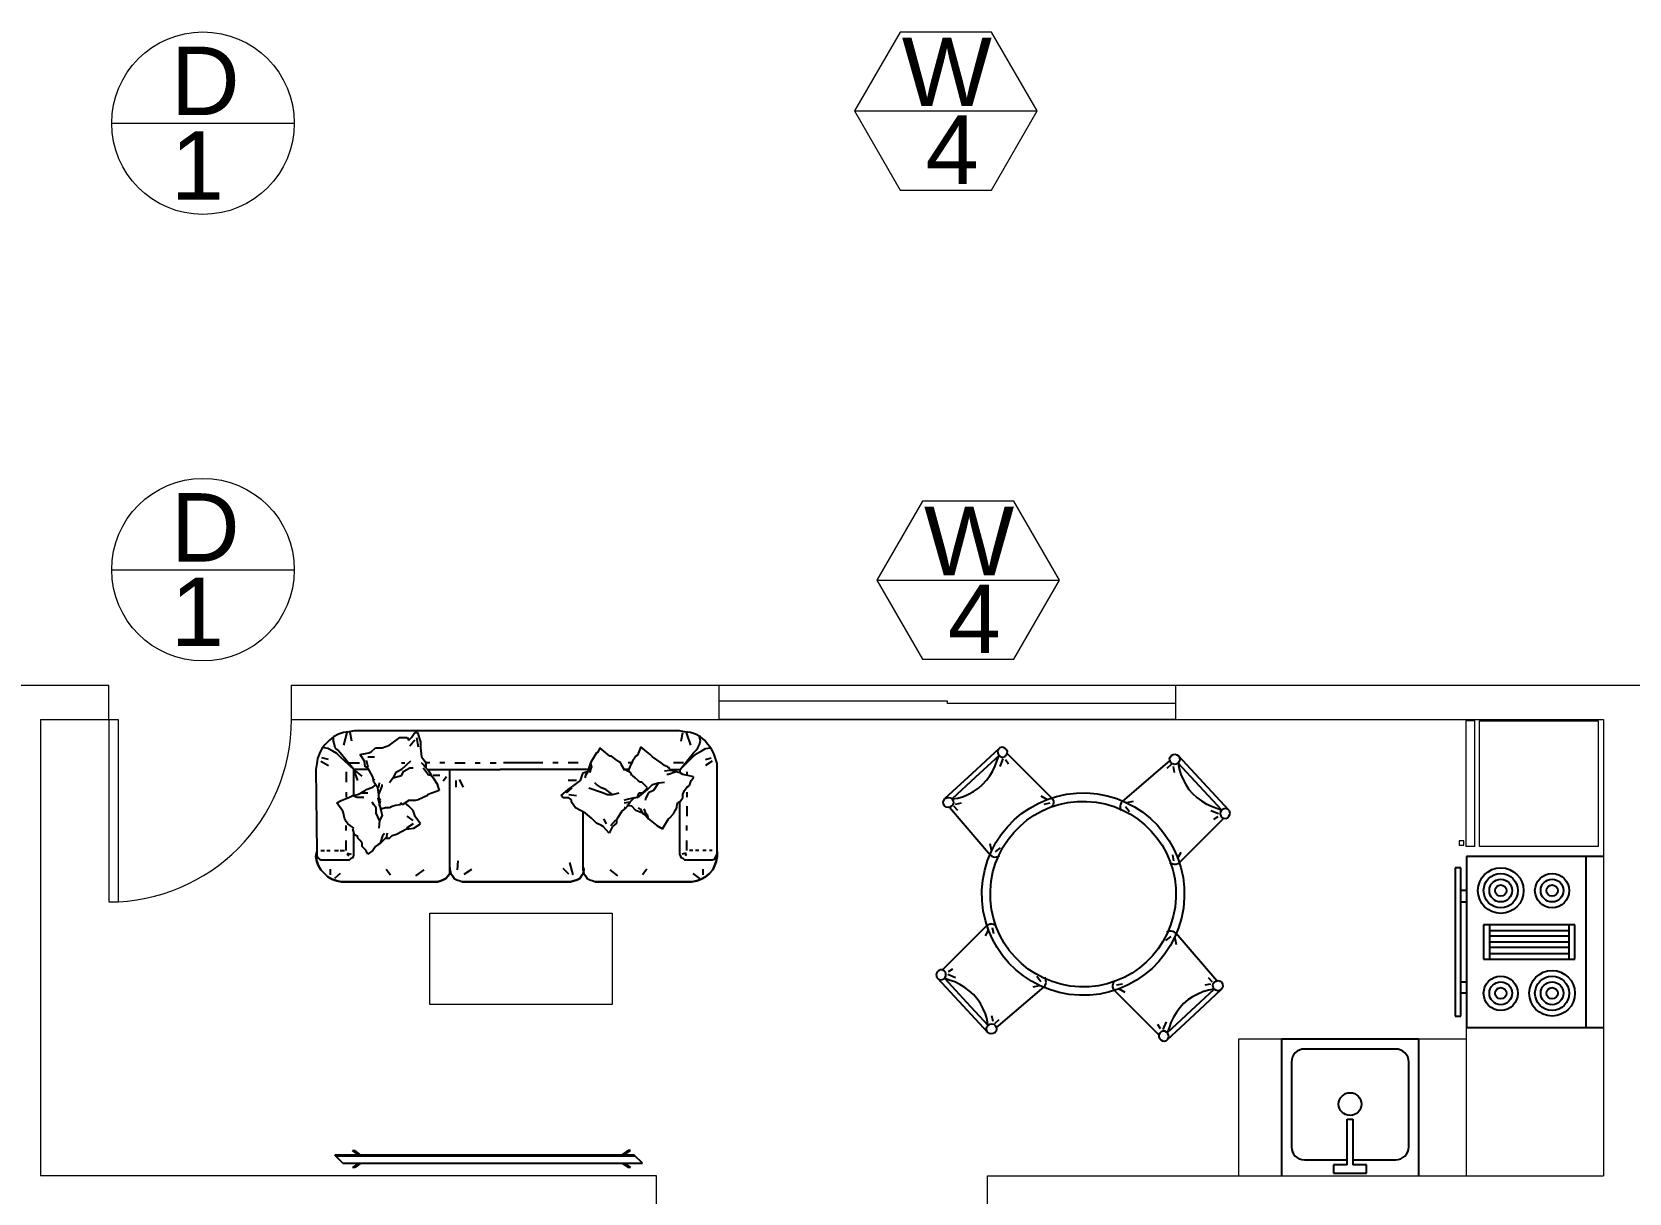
# Model space of a CAD drawing. Header units: millimetres. Extents: x 2391 to 3323, y 1596 to 2537.
# Drawn here: x 2864.24 to 2878.24, y 2477.27 to 2487.44 of the extents above; entities that cross this region are included whole.
import ezdxf

# ---------------------------------------------------------------- set-up
doc = ezdxf.new("R2010")
doc.units = ezdxf.units.MM
for name, color, linetype in [('doors', 31, 'Continuous'), ('doors and windows schedule', 11, 'Continuous'), ('furnitures', 40, 'Continuous'), ('interior wall', 191, 'Continuous'), ('windows', 241, 'Continuous')]:
    doc.layers.add(name, color=color, linetype=linetype)
doc.styles.get("Standard").update_dxf_attribs({"font": 'arial.ttf'})

msp = doc.modelspace()

# ---------------------------------------------------------------- linework, layer by layer
at = {"color": 0, "linetype": 'ByBlock'}
for p, q in [((2866.848, 2481.237), (2866.811, 2481.2)), ((2866.848, 2481.237), (2866.811, 2481.2)), ((2866.884, 2481.266), (2866.848, 2481.237)), ((2866.884, 2481.266), (2866.848, 2481.237)), ((2866.928, 2481.288), (2866.884, 2481.266)), ((2866.928, 2481.288), (2866.884, 2481.266)), ((2866.884, 2481.229), (2866.884, 2481.266)), ((2866.892, 2481.2), (2866.884, 2481.229)), ((2866.973, 2481.303), (2866.928, 2481.288)), ((2866.973, 2481.303), (2866.928, 2481.288)), ((2867.017, 2481.31), (2866.973, 2481.303)), ((2867.017, 2481.31), (2866.973, 2481.303)), ((2867.002, 2481.303), (2866.973, 2481.192)), ((2867.068, 2481.317), (2867.017, 2481.31)), ((2867.068, 2481.317), (2867.017, 2481.31)), ((2867.046, 2481.229), (2867.031, 2481.303)), ((2869.916, 2481.317), (2867.068, 2481.317)), ((2869.916, 2481.317), (2867.068, 2481.317)), ((2867.376, 2481.192), (2867.464, 2481.259)), ((2867.464, 2481.259), (2867.53, 2481.259)), ((2867.53, 2481.259), (2867.545, 2481.237)), ((2867.545, 2481.237), (2867.567, 2481.259)), ((2867.596, 2481.237), (2867.552, 2481.185)), ((2867.567, 2481.259), (2867.596, 2481.303)), ((2867.596, 2481.303), (2867.619, 2481.303)), ((2867.611, 2481.259), (2867.626, 2481.178)), ((2867.619, 2481.303), (2867.648, 2481.222)), ((2867.648, 2481.222), (2867.648, 2481.17)), ((2869.96, 2481.31), (2869.916, 2481.317)), ((2869.96, 2481.31), (2869.916, 2481.317)), ((2869.931, 2481.229), (2869.945, 2481.303)), ((2870.012, 2481.303), (2869.96, 2481.31)), ((2870.012, 2481.303), (2869.96, 2481.31)), ((2869.975, 2481.303), (2870.012, 2481.192)), ((2870.056, 2481.288), (2870.012, 2481.303)), ((2870.056, 2481.288), (2870.012, 2481.303)), ((2870.1, 2481.266), (2870.056, 2481.288)), ((2870.1, 2481.266), (2870.056, 2481.288)), ((2870.1, 2481.229), (2870.092, 2481.266)), ((2870.092, 2481.2), (2870.1, 2481.229)), ((2870.136, 2481.237), (2870.1, 2481.266)), ((2870.136, 2481.237), (2870.1, 2481.266)), ((2870.166, 2481.2), (2870.136, 2481.237)), ((2870.166, 2481.2), (2870.136, 2481.237)), ((2866.76, 2481.119), (2866.745, 2481.075)), ((2866.76, 2481.119), (2866.745, 2481.075)), ((2866.782, 2481.163), (2866.76, 2481.119)), ((2866.782, 2481.163), (2866.76, 2481.119)), ((2866.811, 2481.2), (2866.782, 2481.163)), ((2866.811, 2481.2), (2866.782, 2481.163)), ((2866.84, 2481.068), (2866.782, 2481.082)), ((2866.833, 2481.163), (2866.796, 2481.17)), ((2866.877, 2481.141), (2866.833, 2481.163)), ((2866.914, 2481.119), (2866.877, 2481.141)), ((2866.899, 2481.17), (2866.892, 2481.2)), ((2866.921, 2481.148), (2866.899, 2481.17)), ((2866.943, 2481.09), (2866.914, 2481.119)), ((2866.943, 2481.126), (2866.921, 2481.148)), ((2867.061, 2480.98), (2866.943, 2481.126)), ((2867.061, 2480.98), (2866.943, 2481.09)), ((2867.119, 2481.112), (2867.193, 2481.126)), ((2867.156, 2481.053), (2867.119, 2481.112)), ((2867.185, 2481.09), (2867.244, 2481.09)), ((2867.193, 2481.126), (2867.215, 2481.134)), ((2867.215, 2481.134), (2867.251, 2481.17)), ((2867.251, 2481.17), (2867.31, 2481.17)), ((2867.31, 2481.17), (2867.376, 2481.192)), ((2867.648, 2481.17), (2867.655, 2481.09)), ((2867.655, 2481.09), (2867.685, 2481.053)), ((2869.189, 2481.126), (2869.153, 2481.068)), ((2869.197, 2481.126), (2869.189, 2481.126)), ((2869.219, 2481.17), (2869.197, 2481.126)), ((2869.307, 2481.097), (2869.219, 2481.17)), ((2869.322, 2481.097), (2869.307, 2481.097)), ((2869.358, 2481.068), (2869.322, 2481.097)), ((2869.534, 2481.097), (2869.505, 2481.053)), ((2869.549, 2481.104), (2869.534, 2481.097)), ((2869.578, 2481.178), (2869.549, 2481.104)), ((2869.63, 2481.134), (2869.578, 2481.178)), ((2869.659, 2481.112), (2869.63, 2481.134)), ((2869.681, 2481.09), (2869.659, 2481.112)), ((2869.755, 2481.038), (2869.681, 2481.09)), ((2869.923, 2480.98), (2870.041, 2481.126)), ((2869.923, 2480.98), (2870.034, 2481.09)), ((2870.034, 2481.09), (2870.07, 2481.119)), ((2870.041, 2481.126), (2870.063, 2481.148)), ((2870.063, 2481.148), (2870.078, 2481.17)), ((2870.07, 2481.119), (2870.107, 2481.141)), ((2870.078, 2481.17), (2870.092, 2481.2)), ((2870.107, 2481.141), (2870.144, 2481.163)), ((2870.144, 2481.163), (2870.188, 2481.17)), ((2870.144, 2481.068), (2870.195, 2481.082)), ((2870.195, 2481.163), (2870.166, 2481.2)), ((2870.195, 2481.163), (2870.166, 2481.2)), ((2870.217, 2481.119), (2870.195, 2481.163)), ((2870.217, 2481.119), (2870.195, 2481.163)), ((2870.232, 2481.075), (2870.217, 2481.119)), ((2870.232, 2481.075), (2870.217, 2481.119)), ((2872.718, 2481.163), (2872.479, 2480.941)), ((2872.718, 2481.103), (2872.509, 2480.908)), ((2872.701, 2481.06), (2872.718, 2481.103)), ((2872.712, 2481.157), (2872.705, 2481.139)), ((2872.705, 2481.139), (2872.706, 2481.124)), ((2872.706, 2481.124), (2872.712, 2481.109)), ((2872.725, 2481.169), (2872.712, 2481.157)), ((2872.712, 2481.109), (2872.724, 2481.096)), ((2872.724, 2481.096), (2872.738, 2481.089)), ((2872.744, 2481.175), (2872.725, 2481.169)), ((2872.738, 2481.089), (2872.755, 2481.089)), ((2872.758, 2481.172), (2872.744, 2481.175)), ((2872.755, 2481.089), (2872.77, 2481.094)), ((2872.773, 2481.165), (2872.758, 2481.172)), ((2872.77, 2481.094), (2872.783, 2481.106)), ((2872.785, 2481.152), (2872.773, 2481.165)), ((2872.783, 2481.106), (2872.79, 2481.121)), ((2872.791, 2481.138), (2872.785, 2481.152)), ((2872.79, 2481.121), (2872.791, 2481.138)), ((2872.79, 2481.121), (2873.181, 2480.729)), ((2874.213, 2481.071), (2874.218, 2481.088)), ((2874.218, 2481.088), (2874.229, 2481.102)), ((2874.229, 2481.102), (2874.244, 2481.11)), ((2874.244, 2481.11), (2874.261, 2481.114)), ((2874.261, 2481.114), (2874.277, 2481.109)), ((2874.277, 2481.109), (2874.291, 2481.098)), ((2874.291, 2481.098), (2874.299, 2481.083)), ((2874.509, 2480.863), (2874.291, 2481.098)), ((2874.299, 2481.083), (2874.303, 2481.066)), ((2866.738, 2481.031), (2866.73, 2480.98)), ((2866.738, 2481.031), (2866.73, 2480.98)), ((2866.73, 2480.98), (2866.738, 2480.26)), ((2866.73, 2480.98), (2866.738, 2480.26)), ((2866.745, 2481.075), (2866.738, 2481.031)), ((2866.745, 2481.075), (2866.738, 2481.031)), ((2866.774, 2481.053), (2866.84, 2481.016)), ((2866.995, 2480.958), (2866.995, 2480.869)), ((2867.024, 2481.038), (2867.112, 2481.038)), ((2867.134, 2480.921), (2867.061, 2480.98)), ((2867.097, 2480.884), (2867.061, 2480.98)), ((2867.193, 2480.98), (2867.061, 2480.98)), ((2867.061, 2480.752), (2867.061, 2480.98)), ((2867.163, 2481.002), (2867.156, 2481.053)), ((2867.185, 2480.994), (2867.163, 2481.002)), ((2867.171, 2481.06), (2867.185, 2481.002)), ((2867.229, 2480.914), (2867.185, 2480.994)), ((2867.428, 2480.95), (2867.406, 2480.906)), ((2867.479, 2480.98), (2867.428, 2480.95)), ((2867.56, 2481.053), (2867.479, 2480.98)), ((2867.479, 2481.038), (2867.508, 2481.038)), ((2867.479, 2480.928), (2867.501, 2480.965)), ((2867.501, 2480.965), (2867.552, 2480.994)), ((2867.552, 2480.994), (2867.582, 2480.994)), ((2867.67, 2481.024), (2867.655, 2481.038)), ((2867.692, 2480.994), (2867.67, 2481.024)), ((2867.67, 2480.994), (2867.692, 2480.965)), ((2867.685, 2481.053), (2867.692, 2481.038)), ((2867.692, 2481.038), (2867.692, 2480.994)), ((2867.729, 2481.038), (2867.692, 2481.038)), ((2867.692, 2480.994), (2867.721, 2480.965)), ((2867.692, 2480.965), (2867.714, 2480.936)), ((2867.707, 2480.98), (2868.345, 2480.98)), ((2867.721, 2480.965), (2867.743, 2480.928)), ((2867.861, 2481.038), (2867.817, 2481.038)), ((2867.905, 2480.091), (2867.905, 2480.98)), ((2867.949, 2481.038), (2868.037, 2481.038)), ((2868.125, 2481.038), (2868.169, 2481.038)), ((2868.257, 2481.038), (2868.309, 2481.038)), ((2869.116, 2480.98), (2868.345, 2480.98)), ((2868.72, 2481.038), (2868.375, 2481.038)), ((2868.852, 2481.038), (2868.808, 2481.038)), ((2869.028, 2481.038), (2868.94, 2481.038)), ((2869.065, 2480.928), (2869.072, 2480.95)), ((2869.072, 2480.95), (2869.116, 2480.965)), ((2869.116, 2480.965), (2869.094, 2480.928)), ((2869.123, 2480.994), (2869.116, 2480.965)), ((2869.138, 2481.038), (2869.123, 2480.994)), ((2869.138, 2480.98), (2869.131, 2480.95)), ((2869.153, 2481.068), (2869.138, 2481.038)), ((2869.138, 2481.038), (2869.145, 2481.002)), ((2869.145, 2481.002), (2869.138, 2480.98)), ((2869.388, 2481.046), (2869.358, 2481.068)), ((2869.402, 2481.038), (2869.388, 2481.046)), ((2869.41, 2481.016), (2869.402, 2481.038)), ((2869.439, 2480.972), (2869.41, 2481.016)), ((2869.439, 2480.98), (2869.439, 2480.98)), ((2869.439, 2480.98), (2869.439, 2480.972)), ((2869.49, 2480.95), (2869.439, 2480.98)), ((2869.476, 2480.98), (2869.446, 2480.98)), ((2869.498, 2481.038), (2869.468, 2481.038)), ((2869.483, 2481.002), (2869.468, 2480.965)), ((2869.505, 2481.053), (2869.483, 2481.002)), ((2869.498, 2480.928), (2869.49, 2480.95)), ((2869.784, 2481.016), (2869.755, 2481.038)), ((2869.777, 2481.024), (2869.777, 2481.024)), ((2869.813, 2481.002), (2869.784, 2481.016)), ((2869.828, 2480.972), (2869.784, 2480.965)), ((2869.813, 2481.002), (2869.828, 2480.994)), ((2869.843, 2480.972), (2869.813, 2481.002)), ((2869.887, 2480.958), (2869.821, 2480.936)), ((2869.843, 2480.972), (2869.828, 2480.972)), ((2869.835, 2480.98), (2869.923, 2480.98)), ((2869.887, 2480.958), (2869.843, 2480.972)), ((2869.953, 2481.038), (2869.865, 2481.038)), ((2869.923, 2480.95), (2869.887, 2480.958)), ((2869.923, 2480.95), (2869.923, 2480.98)), ((2869.945, 2480.936), (2869.923, 2480.95)), ((2869.982, 2480.958), (2869.982, 2480.936)), ((2870.202, 2481.053), (2870.144, 2481.016)), ((2870.246, 2481.031), (2870.232, 2481.075)), ((2870.246, 2481.031), (2870.232, 2481.075)), ((2870.246, 2480.98), (2870.246, 2481.031)), ((2870.246, 2480.98), (2870.246, 2481.031)), ((2870.246, 2480.26), (2870.246, 2480.98)), ((2870.246, 2480.26), (2870.246, 2480.98)), ((2872.479, 2480.941), (2872.244, 2480.724)), ((2872.637, 2480.925), (2872.664, 2480.968)), ((2872.664, 2480.968), (2872.684, 2481.013)), ((2872.684, 2481.013), (2872.701, 2481.06)), ((2872.751, 2481.073), (2872.724, 2481.007)), ((2872.776, 2481.068), (2872.801, 2481.03)), ((2874.215, 2481.059), (2873.797, 2480.7)), ((2874.228, 2481.023), (2874.19, 2480.987)), ((2874.217, 2481.055), (2874.213, 2481.071)), ((2874.224, 2481.04), (2874.217, 2481.055)), ((2874.239, 2481.029), (2874.224, 2481.04)), ((2874.255, 2481.024), (2874.239, 2481.029)), ((2874.244, 2481.005), (2874.254, 2480.954)), ((2874.272, 2481.027), (2874.255, 2481.024)), ((2874.287, 2481.035), (2874.272, 2481.027)), ((2874.298, 2481.049), (2874.287, 2481.035)), ((2874.289, 2481.035), (2874.297, 2480.986)), ((2874.476, 2480.833), (2874.289, 2481.035)), ((2874.297, 2480.986), (2874.312, 2480.937)), ((2874.303, 2481.066), (2874.298, 2481.049)), ((2867.163, 2480.796), (2867.171, 2480.803)), ((2867.171, 2480.803), (2867.229, 2480.825)), ((2867.237, 2480.869), (2867.229, 2480.914)), ((2867.229, 2480.825), (2867.259, 2480.847)), ((2867.244, 2480.884), (2867.237, 2480.892)), ((2867.251, 2480.847), (2867.237, 2480.869)), ((2867.273, 2480.818), (2867.251, 2480.847)), ((2867.273, 2480.818), (2867.281, 2480.825)), ((2867.281, 2480.759), (2867.273, 2480.818)), ((2867.281, 2480.825), (2867.288, 2480.862)), ((2867.281, 2480.759), (2867.31, 2480.833)), ((2867.31, 2480.833), (2867.31, 2480.847)), ((2867.406, 2480.906), (2867.376, 2480.862)), ((2867.406, 2480.906), (2867.479, 2480.928)), ((2867.714, 2480.936), (2867.743, 2480.928)), ((2867.743, 2480.928), (2867.758, 2480.906)), ((2867.817, 2480.928), (2867.758, 2480.928)), ((2867.758, 2480.906), (2867.795, 2480.847)), ((2867.795, 2480.847), (2867.795, 2480.84)), ((2867.795, 2480.84), (2867.809, 2480.796)), ((2867.875, 2480.914), (2867.846, 2480.877)), ((2867.956, 2480.884), (2867.956, 2480.825)), ((2867.986, 2480.892), (2868.022, 2480.825)), ((2868.881, 2480.752), (2868.94, 2480.803)), ((2868.925, 2480.774), (2868.977, 2480.818)), ((2869.013, 2480.884), (2868.94, 2480.884)), ((2868.94, 2480.803), (2868.991, 2480.84)), ((2868.991, 2480.84), (2869.05, 2480.884)), ((2869.05, 2480.884), (2869.065, 2480.928)), ((2869.094, 2480.928), (2869.087, 2480.906)), ((2869.123, 2480.818), (2869.233, 2480.781)), ((2869.189, 2480.847), (2869.175, 2480.862)), ((2869.233, 2480.818), (2869.189, 2480.847)), ((2869.27, 2480.803), (2869.233, 2480.818)), ((2869.329, 2480.759), (2869.27, 2480.803)), ((2869.505, 2480.928), (2869.498, 2480.928)), ((2869.527, 2480.906), (2869.505, 2480.928)), ((2869.556, 2480.884), (2869.527, 2480.906)), ((2869.549, 2480.73), (2869.637, 2480.803)), ((2869.571, 2480.869), (2869.556, 2480.884)), ((2869.586, 2480.869), (2869.571, 2480.869)), ((2869.615, 2480.84), (2869.586, 2480.869)), ((2869.593, 2480.774), (2869.637, 2480.818)), ((2869.63, 2480.825), (2869.615, 2480.84)), ((2869.637, 2480.818), (2869.63, 2480.825)), ((2869.637, 2480.803), (2869.681, 2480.847)), ((2869.681, 2480.847), (2869.733, 2480.862)), ((2869.733, 2480.862), (2869.689, 2480.796)), ((2869.733, 2480.862), (2869.784, 2480.869)), ((2869.821, 2480.936), (2869.806, 2480.936)), ((2869.99, 2480.928), (2869.945, 2480.936)), ((2869.96, 2480.796), (2869.982, 2480.825)), ((2869.982, 2480.825), (2869.997, 2480.833)), ((2870.041, 2480.914), (2869.99, 2480.928)), ((2869.997, 2480.833), (2870.004, 2480.84)), ((2870.004, 2480.84), (2870.019, 2480.884)), ((2870.019, 2480.884), (2870.041, 2480.906)), ((2870.041, 2480.906), (2870.041, 2480.914)), ((2872.509, 2480.908), (2872.307, 2480.721)), ((2872.495, 2480.787), (2872.537, 2480.815)), ((2872.537, 2480.815), (2872.573, 2480.847)), ((2872.573, 2480.847), (2872.607, 2480.885)), ((2872.607, 2480.885), (2872.637, 2480.925)), ((2874.312, 2480.937), (2874.331, 2480.892)), ((2874.331, 2480.892), (2874.354, 2480.847)), ((2874.354, 2480.847), (2874.383, 2480.805)), ((2874.383, 2480.805), (2874.415, 2480.769)), ((2874.67, 2480.624), (2874.476, 2480.833)), ((2874.731, 2480.624), (2874.509, 2480.863)), ((2866.914, 2480.686), (2866.951, 2480.708)), ((2866.965, 2480.613), (2866.914, 2480.686)), ((2866.951, 2480.708), (2866.965, 2480.715)), ((2866.965, 2480.715), (2867.024, 2480.737)), ((2866.995, 2480.781), (2866.995, 2480.737)), ((2867.024, 2480.737), (2867.053, 2480.752)), ((2867.053, 2480.752), (2867.097, 2480.759)), ((2867.053, 2480.752), (2867.09, 2480.737)), ((2867.09, 2480.737), (2867.112, 2480.737)), ((2867.097, 2480.759), (2867.127, 2480.774)), ((2867.112, 2480.737), (2867.149, 2480.737)), ((2867.127, 2480.774), (2867.163, 2480.796)), ((2867.127, 2480.774), (2867.163, 2480.774)), ((2867.163, 2480.774), (2867.185, 2480.774)), ((2867.237, 2480.671), (2867.222, 2480.693)), ((2867.259, 2480.642), (2867.237, 2480.671)), ((2867.273, 2480.73), (2867.296, 2480.635)), ((2867.281, 2480.73), (2867.281, 2480.759)), ((2867.296, 2480.708), (2867.281, 2480.73)), ((2867.288, 2480.671), (2867.296, 2480.708)), ((2867.303, 2480.635), (2867.288, 2480.671)), ((2867.428, 2480.664), (2867.406, 2480.657)), ((2867.472, 2480.671), (2867.428, 2480.664)), ((2867.472, 2480.686), (2867.472, 2480.671)), ((2867.486, 2480.671), (2867.472, 2480.686)), ((2867.545, 2480.708), (2867.486, 2480.671)), ((2867.545, 2480.657), (2867.508, 2480.686)), ((2867.538, 2480.708), (2867.545, 2480.708)), ((2867.589, 2480.708), (2867.538, 2480.708)), ((2867.604, 2480.708), (2867.589, 2480.708)), ((2867.626, 2480.715), (2867.604, 2480.708)), ((2867.663, 2480.73), (2867.626, 2480.715)), ((2867.707, 2480.752), (2867.663, 2480.73)), ((2867.714, 2480.759), (2867.707, 2480.752)), ((2867.809, 2480.796), (2867.714, 2480.759)), ((2868.896, 2480.73), (2868.881, 2480.752)), ((2868.947, 2480.73), (2868.896, 2480.73)), ((2868.947, 2480.759), (2869.013, 2480.752)), ((2868.969, 2480.715), (2868.947, 2480.73)), ((2868.969, 2480.693), (2868.969, 2480.715)), ((2869.006, 2480.642), (2868.969, 2480.693)), ((2869.233, 2480.781), (2869.285, 2480.759)), ((2869.285, 2480.759), (2869.329, 2480.759)), ((2869.329, 2480.759), (2869.388, 2480.774)), ((2869.446, 2480.715), (2869.432, 2480.708)), ((2869.432, 2480.686), (2869.468, 2480.693)), ((2869.52, 2480.73), (2869.446, 2480.715)), ((2869.498, 2480.657), (2869.454, 2480.664)), ((2869.483, 2480.693), (2869.461, 2480.657)), ((2869.468, 2480.693), (2869.483, 2480.693)), ((2869.483, 2480.693), (2869.52, 2480.73)), ((2869.52, 2480.73), (2869.549, 2480.737)), ((2869.549, 2480.737), (2869.564, 2480.774)), ((2869.564, 2480.774), (2869.593, 2480.774)), ((2869.622, 2480.73), (2869.615, 2480.708)), ((2869.645, 2480.774), (2869.622, 2480.73)), ((2869.689, 2480.796), (2869.645, 2480.774)), ((2869.894, 2480.657), (2869.901, 2480.693)), ((2869.901, 2480.693), (2869.916, 2480.693)), ((2869.916, 2480.693), (2869.945, 2480.73)), ((2869.916, 2480.701), (2869.916, 2480.26)), ((2869.945, 2480.759), (2869.953, 2480.774)), ((2869.945, 2480.73), (2869.945, 2480.759)), ((2869.953, 2480.774), (2869.96, 2480.796)), ((2869.982, 2480.781), (2869.982, 2480.737)), ((2872.228, 2480.693), (2872.233, 2480.709)), ((2872.232, 2480.676), (2872.228, 2480.693)), ((2872.24, 2480.661), (2872.232, 2480.676)), ((2872.233, 2480.709), (2872.244, 2480.724)), ((2872.254, 2480.65), (2872.24, 2480.661)), ((2872.244, 2480.724), (2872.259, 2480.732)), ((2872.259, 2480.732), (2872.276, 2480.735)), ((2872.276, 2480.735), (2872.293, 2480.73)), ((2872.293, 2480.73), (2872.307, 2480.719)), ((2872.313, 2480.671), (2872.302, 2480.657)), ((2872.307, 2480.721), (2872.356, 2480.729)), ((2872.307, 2480.719), (2872.315, 2480.704)), ((2872.318, 2480.687), (2872.313, 2480.671)), ((2872.315, 2480.704), (2872.318, 2480.687)), ((2872.319, 2480.66), (2872.355, 2480.622)), ((2872.337, 2480.676), (2872.388, 2480.686)), ((2872.356, 2480.729), (2872.405, 2480.744)), ((2872.405, 2480.744), (2872.45, 2480.763)), ((2872.45, 2480.763), (2872.495, 2480.787)), ((2873.144, 2480.715), (2873.088, 2480.745)), ((2873.162, 2480.683), (2873.11, 2480.673)), ((2873.181, 2480.729), (2873.189, 2480.716)), ((2873.193, 2480.673), (2873.187, 2480.66)), ((2873.189, 2480.716), (2873.194, 2480.703)), ((2873.195, 2480.688), (2873.193, 2480.673)), ((2873.194, 2480.703), (2873.195, 2480.688)), ((2873.782, 2480.674), (2873.779, 2480.661)), ((2873.779, 2480.661), (2873.78, 2480.646)), ((2873.788, 2480.688), (2873.782, 2480.674)), ((2873.797, 2480.7), (2873.788, 2480.688)), ((2873.838, 2480.69), (2873.897, 2480.703)), ((2874.415, 2480.769), (2874.453, 2480.735)), ((2874.453, 2480.735), (2874.492, 2480.705)), ((2874.492, 2480.705), (2874.535, 2480.678)), ((2874.535, 2480.678), (2874.581, 2480.658)), ((2866.973, 2480.598), (2866.965, 2480.613)), ((2866.98, 2480.554), (2866.973, 2480.598)), ((2866.995, 2480.524), (2866.98, 2480.554)), ((2867.009, 2480.502), (2866.995, 2480.524)), ((2867.259, 2480.598), (2867.259, 2480.642)), ((2867.288, 2480.532), (2867.259, 2480.598)), ((2867.288, 2480.532), (2867.281, 2480.466)), ((2867.31, 2480.576), (2867.288, 2480.532)), ((2867.296, 2480.635), (2867.31, 2480.576)), ((2867.31, 2480.635), (2867.303, 2480.635)), ((2867.34, 2480.642), (2867.31, 2480.635)), ((2867.376, 2480.642), (2867.34, 2480.642)), ((2867.384, 2480.649), (2867.376, 2480.642)), ((2867.406, 2480.657), (2867.384, 2480.649)), ((2867.582, 2480.532), (2867.53, 2480.569)), ((2867.582, 2480.62), (2867.545, 2480.657)), ((2867.596, 2480.576), (2867.582, 2480.62)), ((2867.596, 2480.569), (2867.596, 2480.576)), ((2867.648, 2480.502), (2867.596, 2480.569)), ((2869.094, 2480.598), (2869.006, 2480.642)), ((2869.072, 2480.091), (2869.072, 2480.613)), ((2869.145, 2480.554), (2869.094, 2480.598)), ((2869.189, 2480.51), (2869.145, 2480.554)), ((2869.277, 2480.502), (2869.255, 2480.547)), ((2869.314, 2480.488), (2869.358, 2480.539)), ((2869.41, 2480.613), (2869.366, 2480.539)), ((2869.366, 2480.539), (2869.366, 2480.51)), ((2869.446, 2480.642), (2869.41, 2480.613)), ((2869.439, 2480.642), (2869.432, 2480.642)), ((2869.461, 2480.657), (2869.446, 2480.642)), ((2869.534, 2480.62), (2869.498, 2480.657)), ((2869.549, 2480.613), (2869.534, 2480.62)), ((2869.593, 2480.598), (2869.549, 2480.613)), ((2869.556, 2480.642), (2869.571, 2480.635)), ((2869.571, 2480.635), (2869.593, 2480.598)), ((2869.593, 2480.598), (2869.615, 2480.583)), ((2869.622, 2480.598), (2869.608, 2480.635)), ((2869.615, 2480.583), (2869.645, 2480.547)), ((2869.637, 2480.583), (2869.622, 2480.598)), ((2869.645, 2480.547), (2869.637, 2480.583)), ((2869.645, 2480.547), (2869.674, 2480.524)), ((2869.674, 2480.524), (2869.718, 2480.488)), ((2869.769, 2480.458), (2869.821, 2480.547)), ((2869.821, 2480.547), (2869.828, 2480.554)), ((2869.828, 2480.554), (2869.865, 2480.591)), ((2869.865, 2480.591), (2869.879, 2480.62)), ((2869.879, 2480.62), (2869.894, 2480.642)), ((2869.894, 2480.642), (2869.894, 2480.657)), ((2869.982, 2480.657), (2869.982, 2480.569)), ((2872.271, 2480.645), (2872.254, 2480.65)), ((2872.287, 2480.649), (2872.271, 2480.645)), ((2872.283, 2480.648), (2872.642, 2480.229)), ((2872.302, 2480.657), (2872.287, 2480.649)), ((2873.187, 2480.66), (2873.178, 2480.648)), ((2873.78, 2480.646), (2873.783, 2480.632)), ((2873.783, 2480.632), (2873.791, 2480.619)), ((2873.826, 2480.656), (2873.862, 2480.61)), ((2874.688, 2480.552), (2874.297, 2480.161)), ((2874.641, 2480.591), (2874.575, 2480.618)), ((2874.581, 2480.658), (2874.628, 2480.641)), ((2874.636, 2480.566), (2874.598, 2480.541)), ((2874.628, 2480.641), (2874.67, 2480.624)), ((2874.657, 2480.604), (2874.656, 2480.587)), ((2874.656, 2480.587), (2874.662, 2480.572)), ((2874.664, 2480.618), (2874.657, 2480.604)), ((2874.662, 2480.572), (2874.674, 2480.559)), ((2874.677, 2480.63), (2874.664, 2480.618)), ((2874.674, 2480.559), (2874.689, 2480.552)), ((2874.692, 2480.636), (2874.677, 2480.63)), ((2874.689, 2480.552), (2874.705, 2480.551)), ((2874.706, 2480.637), (2874.692, 2480.636)), ((2874.705, 2480.551), (2874.72, 2480.557)), ((2874.725, 2480.63), (2874.706, 2480.637)), ((2874.72, 2480.557), (2874.733, 2480.569)), ((2874.737, 2480.617), (2874.725, 2480.63)), ((2874.733, 2480.569), (2874.74, 2480.584)), ((2874.743, 2480.598), (2874.737, 2480.617)), ((2874.74, 2480.584), (2874.743, 2480.598)), ((2866.995, 2480.444), (2866.995, 2480.488)), ((2867.031, 2480.488), (2867.009, 2480.502)), ((2867.061, 2480.466), (2867.031, 2480.488)), ((2867.053, 2480.458), (2867.061, 2480.466)), ((2867.068, 2480.407), (2867.053, 2480.458)), ((2867.061, 2480.26), (2867.061, 2480.436)), ((2867.097, 2480.392), (2867.068, 2480.407)), ((2867.097, 2480.378), (2867.097, 2480.392)), ((2867.296, 2480.334), (2867.318, 2480.407)), ((2867.318, 2480.407), (2867.332, 2480.422)), ((2867.354, 2480.422), (2867.347, 2480.378)), ((2867.376, 2480.378), (2867.398, 2480.4)), ((2867.398, 2480.4), (2867.435, 2480.414)), ((2867.413, 2480.407), (2867.413, 2480.407)), ((2867.435, 2480.414), (2867.523, 2480.458)), ((2867.582, 2480.502), (2867.523, 2480.466)), ((2867.523, 2480.458), (2867.545, 2480.458)), ((2867.545, 2480.458), (2867.589, 2480.466)), ((2867.589, 2480.466), (2867.648, 2480.502)), ((2869.233, 2480.488), (2869.189, 2480.51)), ((2869.248, 2480.48), (2869.233, 2480.488)), ((2869.3, 2480.422), (2869.248, 2480.48)), ((2869.329, 2480.48), (2869.3, 2480.422)), ((2869.366, 2480.51), (2869.329, 2480.48)), ((2869.718, 2480.488), (2869.733, 2480.48)), ((2869.733, 2480.48), (2869.769, 2480.458)), ((2869.982, 2480.444), (2869.982, 2480.488)), ((2866.738, 2480.26), (2866.73, 2480.216)), ((2866.73, 2480.216), (2866.738, 2480.26)), ((2866.738, 2480.26), (2866.738, 2480.238)), ((2866.774, 2480.268), (2866.804, 2480.268)), ((2866.826, 2480.268), (2866.855, 2480.268)), ((2866.892, 2480.268), (2866.928, 2480.268)), ((2866.943, 2480.268), (2866.98, 2480.268)), ((2866.995, 2480.268), (2866.995, 2480.356)), ((2867.002, 2480.246), (2867.039, 2480.238)), ((2867.061, 2480.238), (2867.061, 2480.26)), ((2867.119, 2480.356), (2867.097, 2480.378)), ((2867.134, 2480.334), (2867.119, 2480.356)), ((2867.134, 2480.319), (2867.134, 2480.334)), ((2867.134, 2480.304), (2867.134, 2480.319)), ((2867.171, 2480.268), (2867.134, 2480.304)), ((2867.178, 2480.246), (2867.171, 2480.268)), ((2867.185, 2480.238), (2867.178, 2480.246)), ((2867.229, 2480.268), (2867.185, 2480.238)), ((2867.251, 2480.304), (2867.229, 2480.268)), ((2867.273, 2480.319), (2867.251, 2480.304)), ((2867.296, 2480.334), (2867.273, 2480.319)), ((2867.34, 2480.378), (2867.296, 2480.334)), ((2867.34, 2480.378), (2867.376, 2480.378)), ((2867.347, 2480.378), (2867.34, 2480.378)), ((2869.916, 2480.26), (2869.916, 2480.238)), ((2869.975, 2480.246), (2869.938, 2480.238)), ((2869.982, 2480.268), (2869.982, 2480.356)), ((2870.034, 2480.268), (2870.004, 2480.268)), ((2870.085, 2480.268), (2870.056, 2480.268)), ((2870.151, 2480.268), (2870.122, 2480.268)), ((2870.202, 2480.268), (2870.18, 2480.268)), ((2870.246, 2480.216), (2870.246, 2480.26)), ((2870.246, 2480.26), (2870.246, 2480.216)), ((2870.246, 2480.238), (2870.246, 2480.26)), ((2872.652, 2480.271), (2872.639, 2480.329)), ((2872.686, 2480.258), (2872.732, 2480.294)), ((2874.283, 2480.198), (2874.313, 2480.254)), ((2866.73, 2480.216), (2866.738, 2480.172)), ((2866.738, 2480.172), (2866.73, 2480.216)), ((2866.738, 2480.238), (2866.738, 2480.224)), ((2866.738, 2480.224), (2866.745, 2480.209)), ((2866.738, 2480.172), (2866.752, 2480.135)), ((2866.752, 2480.135), (2866.738, 2480.172)), ((2866.745, 2480.209), (2866.76, 2480.194)), ((2866.752, 2480.135), (2866.774, 2480.099)), ((2866.774, 2480.099), (2866.752, 2480.135)), ((2866.76, 2480.194), (2866.774, 2480.187)), ((2866.774, 2480.187), (2866.789, 2480.187)), ((2866.789, 2480.187), (2866.811, 2480.187)), ((2866.811, 2480.187), (2866.987, 2480.187)), ((2866.855, 2480.106), (2866.855, 2480.055)), ((2866.987, 2480.187), (2867.009, 2480.187)), ((2867.002, 2480.238), (2867.017, 2480.224)), ((2867.009, 2480.187), (2867.024, 2480.187)), ((2867.024, 2480.187), (2867.039, 2480.201)), ((2867.039, 2480.201), (2867.053, 2480.209)), ((2867.053, 2480.209), (2867.061, 2480.224)), ((2867.061, 2480.224), (2867.061, 2480.238)), ((2867.347, 2480.106), (2867.384, 2480.055)), ((2867.905, 2480.121), (2867.905, 2480.099)), ((2867.905, 2480.121), (2867.905, 2480.099)), ((2867.971, 2480.099), (2867.978, 2480.179)), ((2868.03, 2480.062), (2868.096, 2480.106)), ((2868.947, 2480.062), (2868.896, 2480.113)), ((2868.984, 2480.055), (2868.955, 2480.165)), ((2869.072, 2480.121), (2869.079, 2480.099)), ((2869.072, 2480.121), (2869.072, 2480.099)), ((2869.63, 2480.106), (2869.593, 2480.055)), ((2869.916, 2480.238), (2869.923, 2480.224)), ((2869.923, 2480.224), (2869.931, 2480.209)), ((2869.931, 2480.209), (2869.945, 2480.201)), ((2869.945, 2480.201), (2869.96, 2480.187)), ((2869.96, 2480.187), (2869.975, 2480.187)), ((2869.975, 2480.238), (2869.968, 2480.224)), ((2869.975, 2480.187), (2869.99, 2480.187)), ((2869.99, 2480.187), (2870.173, 2480.187)), ((2870.122, 2480.106), (2870.122, 2480.055)), ((2870.173, 2480.187), (2870.188, 2480.187)), ((2870.188, 2480.187), (2870.202, 2480.187)), ((2870.202, 2480.187), (2870.224, 2480.194)), ((2870.21, 2480.099), (2870.224, 2480.135)), ((2870.224, 2480.135), (2870.21, 2480.099)), ((2870.224, 2480.194), (2870.232, 2480.209)), ((2870.224, 2480.135), (2870.239, 2480.172)), ((2870.239, 2480.172), (2870.224, 2480.135)), ((2870.232, 2480.209), (2870.239, 2480.224)), ((2870.239, 2480.224), (2870.246, 2480.238)), ((2870.239, 2480.172), (2870.246, 2480.216)), ((2870.246, 2480.216), (2870.239, 2480.172)), ((2872.642, 2480.229), (2872.654, 2480.22)), ((2872.654, 2480.22), (2872.668, 2480.215)), ((2872.668, 2480.215), (2872.681, 2480.211)), ((2872.681, 2480.211), (2872.696, 2480.213)), ((2872.696, 2480.213), (2872.71, 2480.215)), ((2872.71, 2480.215), (2872.723, 2480.223)), ((2874.228, 2480.155), (2874.215, 2480.164)), ((2874.241, 2480.149), (2874.228, 2480.155)), ((2874.251, 2480.18), (2874.241, 2480.232)), ((2874.256, 2480.147), (2874.241, 2480.149)), ((2874.27, 2480.148), (2874.256, 2480.147)), ((2874.284, 2480.153), (2874.27, 2480.148)), ((2874.297, 2480.161), (2874.284, 2480.153)), ((2876.766, 2480.118), (2876.716, 2480.118)), ((2876.716, 2480.118), (2876.716, 2478.818)), ((2876.766, 2478.818), (2876.766, 2480.118)), ((2878.016, 2480.218), (2876.816, 2480.218)), ((2876.816, 2480.218), (2876.816, 2478.718)), ((2877.866, 2478.718), (2877.866, 2480.218)), ((2866.774, 2480.099), (2866.804, 2480.069)), ((2866.804, 2480.069), (2866.774, 2480.099)), ((2866.804, 2480.069), (2866.833, 2480.04)), ((2866.833, 2480.04), (2866.804, 2480.069)), ((2866.833, 2480.04), (2866.87, 2480.018)), ((2866.87, 2480.018), (2866.833, 2480.04)), ((2866.87, 2480.018), (2866.914, 2480.003)), ((2866.914, 2480.003), (2866.87, 2480.018)), ((2866.943, 2480.069), (2866.892, 2480.025)), ((2866.914, 2480.003), (2866.951, 2479.996)), ((2866.951, 2479.996), (2866.914, 2480.003)), ((2866.951, 2479.996), (2867.795, 2479.996)), ((2867.795, 2479.996), (2866.951, 2479.996)), ((2867.677, 2480.099), (2867.604, 2480.047)), ((2867.795, 2479.996), (2867.824, 2480.003)), ((2867.824, 2480.003), (2867.795, 2479.996)), ((2867.824, 2480.003), (2867.846, 2480.011)), ((2867.846, 2480.011), (2867.824, 2480.003)), ((2867.846, 2480.011), (2867.868, 2480.025)), ((2867.868, 2480.025), (2867.846, 2480.011)), ((2867.868, 2480.025), (2867.89, 2480.047)), ((2867.89, 2480.047), (2867.868, 2480.025)), ((2867.89, 2480.047), (2867.905, 2480.069)), ((2867.905, 2480.069), (2867.89, 2480.047)), ((2867.905, 2480.099), (2867.912, 2480.069)), ((2867.905, 2480.069), (2867.905, 2480.099)), ((2867.905, 2480.099), (2867.905, 2480.069)), ((2867.905, 2480.099), (2867.912, 2480.069)), ((2867.912, 2480.069), (2867.927, 2480.047)), ((2867.912, 2480.069), (2867.927, 2480.047)), ((2867.927, 2480.047), (2867.941, 2480.025)), ((2867.927, 2480.047), (2867.941, 2480.025)), ((2867.941, 2480.025), (2867.964, 2480.011)), ((2867.941, 2480.025), (2867.964, 2480.011)), ((2867.964, 2480.011), (2867.993, 2480.003)), ((2867.964, 2480.011), (2867.993, 2480.003)), ((2867.993, 2480.003), (2868.015, 2479.996)), ((2867.993, 2480.003), (2868.015, 2479.996)), ((2868.015, 2479.996), (2868.345, 2479.996)), ((2868.345, 2479.996), (2868.015, 2479.996)), ((2868.345, 2479.996), (2868.962, 2479.996)), ((2868.962, 2479.996), (2868.345, 2479.996)), ((2868.962, 2479.996), (2868.991, 2480.003)), ((2868.991, 2480.003), (2868.962, 2479.996)), ((2868.991, 2480.003), (2869.021, 2480.011)), ((2869.021, 2480.011), (2868.991, 2480.003)), ((2869.021, 2480.011), (2869.043, 2480.025)), ((2869.043, 2480.025), (2869.021, 2480.011)), ((2869.043, 2480.025), (2869.057, 2480.047)), ((2869.057, 2480.047), (2869.043, 2480.025)), ((2869.057, 2480.047), (2869.072, 2480.069)), ((2869.072, 2480.069), (2869.057, 2480.047)), ((2869.079, 2480.099), (2869.072, 2480.069)), ((2869.072, 2480.099), (2869.079, 2480.069)), ((2869.072, 2480.069), (2869.076, 2480.084)), ((2869.076, 2480.084), (2869.079, 2480.069)), ((2869.079, 2480.069), (2869.094, 2480.047)), ((2869.079, 2480.069), (2869.094, 2480.047)), ((2869.094, 2480.047), (2869.109, 2480.025)), ((2869.094, 2480.047), (2869.109, 2480.025)), ((2869.109, 2480.025), (2869.131, 2480.011)), ((2869.109, 2480.025), (2869.131, 2480.011)), ((2869.131, 2480.011), (2869.16, 2480.003)), ((2869.131, 2480.011), (2869.16, 2480.003)), ((2869.16, 2480.003), (2869.182, 2479.996)), ((2869.16, 2480.003), (2869.182, 2479.996)), ((2869.182, 2479.996), (2870.026, 2479.996)), ((2870.026, 2479.996), (2869.182, 2479.996)), ((2869.307, 2480.099), (2869.373, 2480.047)), ((2870.026, 2479.996), (2870.07, 2480.003)), ((2870.07, 2480.003), (2870.026, 2479.996)), ((2870.034, 2480.069), (2870.092, 2480.025)), ((2870.07, 2480.003), (2870.107, 2480.018)), ((2870.107, 2480.018), (2870.07, 2480.003)), ((2870.107, 2480.018), (2870.144, 2480.04)), ((2870.144, 2480.04), (2870.107, 2480.018)), ((2870.144, 2480.04), (2870.18, 2480.069)), ((2870.18, 2480.069), (2870.144, 2480.04)), ((2870.18, 2480.069), (2870.21, 2480.099)), ((2870.21, 2480.099), (2870.18, 2480.069)), ((2876.816, 2479.918), (2876.766, 2479.918)), ((2876.766, 2479.818), (2876.816, 2479.818)), ((2872.221, 2479.222), (2872.613, 2479.614)), ((2872.627, 2479.576), (2872.597, 2479.52)), ((2872.613, 2479.614), (2872.626, 2479.622)), ((2872.626, 2479.622), (2872.639, 2479.626)), ((2872.639, 2479.626), (2872.654, 2479.628)), ((2872.654, 2479.628), (2872.669, 2479.625)), ((2872.659, 2479.594), (2872.669, 2479.542)), ((2872.669, 2479.625), (2872.682, 2479.619)), ((2872.682, 2479.619), (2872.694, 2479.611)), ((2874.2, 2479.559), (2874.187, 2479.551)), ((2874.214, 2479.562), (2874.2, 2479.559)), ((2874.228, 2479.563), (2874.214, 2479.562)), ((2874.242, 2479.56), (2874.228, 2479.563)), ((2874.255, 2479.554), (2874.242, 2479.56)), ((2874.267, 2479.545), (2874.255, 2479.554)), ((2874.627, 2479.127), (2874.267, 2479.545)), ((2877.766, 2479.618), (2876.966, 2479.618)), ((2876.966, 2479.618), (2876.966, 2479.318)), ((2877.016, 2479.618), (2877.016, 2479.318)), ((2877.016, 2479.568), (2877.716, 2479.568)), ((2877.716, 2479.318), (2877.716, 2479.618)), ((2877.766, 2479.318), (2877.766, 2479.618)), ((2874.223, 2479.516), (2874.178, 2479.48)), ((2874.258, 2479.504), (2874.271, 2479.445)), ((2877.716, 2479.518), (2877.016, 2479.518)), ((2877.016, 2479.468), (2877.716, 2479.468)), ((2877.716, 2479.418), (2877.016, 2479.418)), ((2876.966, 2479.318), (2877.766, 2479.318)), ((2877.016, 2479.368), (2877.716, 2479.368)), ((2872.17, 2479.191), (2872.167, 2479.176)), ((2872.167, 2479.176), (2872.173, 2479.157)), ((2872.177, 2479.205), (2872.17, 2479.191)), ((2872.173, 2479.157), (2872.185, 2479.144)), ((2872.19, 2479.217), (2872.177, 2479.205)), ((2872.179, 2479.151), (2872.401, 2478.911)), ((2872.185, 2479.144), (2872.203, 2479.137)), ((2872.204, 2479.223), (2872.19, 2479.217)), ((2872.203, 2479.137), (2872.218, 2479.139)), ((2872.221, 2479.222), (2872.204, 2479.223)), ((2872.218, 2479.139), (2872.233, 2479.144)), ((2872.236, 2479.215), (2872.221, 2479.222)), ((2872.233, 2479.144), (2872.246, 2479.156)), ((2872.248, 2479.202), (2872.236, 2479.215)), ((2872.282, 2479.133), (2872.239, 2479.15)), ((2872.239, 2479.15), (2872.434, 2478.941)), ((2872.246, 2479.156), (2872.253, 2479.171)), ((2872.253, 2479.187), (2872.248, 2479.202)), ((2872.253, 2479.171), (2872.253, 2479.187)), ((2872.269, 2479.184), (2872.335, 2479.156)), ((2872.274, 2479.209), (2872.312, 2479.233)), ((2872.329, 2479.117), (2872.282, 2479.133)), ((2873.084, 2479.119), (2873.048, 2479.164)), ((2873.127, 2479.142), (2873.119, 2479.155)), ((2873.129, 2479.128), (2873.127, 2479.142)), ((2873.131, 2479.114), (2873.129, 2479.128)), ((2873.723, 2479.114), (2873.731, 2479.127)), ((2874.59, 2479.114), (2874.555, 2479.152)), ((2874.607, 2479.118), (2874.622, 2479.125)), ((2874.622, 2479.125), (2874.639, 2479.129)), ((2874.639, 2479.129), (2874.656, 2479.124)), ((2874.656, 2479.124), (2874.67, 2479.113)), ((2872.374, 2479.096), (2872.329, 2479.117)), ((2872.417, 2479.069), (2872.374, 2479.096)), ((2872.457, 2479.04), (2872.417, 2479.069)), ((2872.495, 2479.006), (2872.457, 2479.04)), ((2872.527, 2478.969), (2872.495, 2479.006)), ((2872.694, 2478.715), (2873.113, 2479.075)), ((2873.071, 2479.084), (2873.013, 2479.071)), ((2873.113, 2479.075), (2873.122, 2479.087)), ((2873.122, 2479.087), (2873.127, 2479.1)), ((2873.127, 2479.1), (2873.131, 2479.114)), ((2873.714, 2479.086), (2873.717, 2479.101)), ((2873.716, 2479.072), (2873.714, 2479.086)), ((2873.72, 2479.058), (2873.716, 2479.072)), ((2873.717, 2479.101), (2873.723, 2479.114)), ((2873.728, 2479.045), (2873.72, 2479.058)), ((2874.12, 2478.654), (2873.728, 2479.045)), ((2873.748, 2479.091), (2873.8, 2479.101)), ((2873.766, 2479.059), (2873.822, 2479.029)), ((2874.415, 2478.988), (2874.373, 2478.959)), ((2874.401, 2478.866), (2874.603, 2479.053)), ((2874.46, 2479.011), (2874.415, 2478.988)), ((2874.431, 2478.833), (2874.665, 2479.051)), ((2874.505, 2479.03), (2874.46, 2479.011)), ((2874.553, 2479.045), (2874.505, 2479.03)), ((2874.573, 2479.098), (2874.521, 2479.088)), ((2874.603, 2479.053), (2874.553, 2479.045)), ((2874.591, 2479.087), (2874.596, 2479.103)), ((2874.595, 2479.07), (2874.591, 2479.087)), ((2874.603, 2479.055), (2874.595, 2479.07)), ((2874.596, 2479.103), (2874.607, 2479.118)), ((2874.617, 2479.044), (2874.603, 2479.055)), ((2874.634, 2479.039), (2874.617, 2479.044)), ((2874.651, 2479.043), (2874.634, 2479.039)), ((2874.665, 2479.051), (2874.651, 2479.043)), ((2874.676, 2479.065), (2874.665, 2479.051)), ((2874.67, 2479.113), (2874.678, 2479.098)), ((2874.681, 2479.081), (2874.676, 2479.065)), ((2874.678, 2479.098), (2874.681, 2479.081)), ((2876.766, 2479.118), (2876.816, 2479.118)), ((2876.816, 2479.018), (2876.766, 2479.018)), ((2872.401, 2478.911), (2872.618, 2478.677)), ((2872.434, 2478.941), (2872.621, 2478.739)), ((2872.555, 2478.927), (2872.527, 2478.969)), ((2872.579, 2478.882), (2872.555, 2478.927)), ((2872.598, 2478.837), (2872.579, 2478.882)), ((2874.192, 2478.672), (2874.401, 2478.866)), ((2874.273, 2478.85), (2874.246, 2478.807)), ((2874.302, 2478.889), (2874.273, 2478.85)), ((2874.336, 2478.927), (2874.302, 2478.889)), ((2874.373, 2478.959), (2874.336, 2478.927)), ((2872.613, 2478.789), (2872.598, 2478.837)), ((2872.607, 2478.708), (2872.612, 2478.725)), ((2872.61, 2478.691), (2872.607, 2478.708)), ((2872.612, 2478.725), (2872.623, 2478.739)), ((2872.621, 2478.739), (2872.613, 2478.789)), ((2872.623, 2478.739), (2872.638, 2478.747)), ((2872.638, 2478.747), (2872.655, 2478.751)), ((2872.655, 2478.751), (2872.671, 2478.746)), ((2872.666, 2478.769), (2872.656, 2478.821)), ((2872.671, 2478.746), (2872.685, 2478.735)), ((2872.682, 2478.752), (2872.72, 2478.787)), ((2872.685, 2478.735), (2872.693, 2478.72)), ((2872.697, 2478.703), (2872.692, 2478.686)), ((2872.693, 2478.72), (2872.697, 2478.703)), ((2874.133, 2478.706), (2874.109, 2478.744)), ((2874.158, 2478.701), (2874.186, 2478.767)), ((2874.191, 2478.611), (2874.431, 2478.833)), ((2874.209, 2478.714), (2874.192, 2478.672)), ((2874.225, 2478.761), (2874.209, 2478.714)), ((2874.246, 2478.807), (2874.225, 2478.761)), ((2876.716, 2478.818), (2876.766, 2478.818)), ((2876.816, 2478.718), (2878.016, 2478.718)), ((2872.618, 2478.677), (2872.61, 2478.691)), ((2872.633, 2478.666), (2872.618, 2478.677)), ((2872.649, 2478.661), (2872.633, 2478.666)), ((2872.666, 2478.664), (2872.649, 2478.661)), ((2872.681, 2478.672), (2872.666, 2478.664)), ((2872.692, 2478.686), (2872.681, 2478.672)), ((2874.12, 2478.653), (2874.119, 2478.637)), ((2874.119, 2478.637), (2874.125, 2478.622)), ((2874.127, 2478.668), (2874.12, 2478.653)), ((2874.125, 2478.622), (2874.137, 2478.609)), ((2874.14, 2478.68), (2874.127, 2478.668)), ((2874.137, 2478.609), (2874.151, 2478.602)), ((2874.155, 2478.686), (2874.14, 2478.68)), ((2874.151, 2478.602), (2874.166, 2478.599)), ((2874.171, 2478.685), (2874.155, 2478.686)), ((2874.166, 2478.599), (2874.185, 2478.605)), ((2874.186, 2478.678), (2874.171, 2478.685)), ((2874.185, 2478.605), (2874.198, 2478.617)), ((2874.198, 2478.665), (2874.186, 2478.678)), ((2874.203, 2478.65), (2874.198, 2478.665)), ((2874.198, 2478.617), (2874.205, 2478.636)), ((2874.205, 2478.636), (2874.203, 2478.65)), ((2875.195, 2478.615), (2875.195, 2477.415)), ((2876.395, 2478.615), (2875.195, 2478.615)), ((2876.395, 2478.615), (2876.395, 2477.415)), ((2876.195, 2478.529), (2875.395, 2478.529)), ((2875.281, 2478.415), (2875.281, 2477.672)), ((2876.309, 2477.672), (2876.309, 2478.415)), ((2875.771, 2477.915), (2875.819, 2477.915)), ((2875.771, 2477.515), (2875.771, 2477.915)), ((2875.819, 2477.915), (2875.819, 2477.515)), ((2875.395, 2477.558), (2875.771, 2477.558)), ((2875.649, 2477.515), (2875.649, 2477.442)), ((2875.771, 2477.515), (2875.649, 2477.515)), ((2875.649, 2477.442), (2875.938, 2477.442)), ((2875.819, 2477.558), (2876.195, 2477.558)), ((2875.938, 2477.515), (2875.819, 2477.515)), ((2875.938, 2477.442), (2875.938, 2477.515))]:
    msp.add_line(p, q, dxfattribs=at)
for centre, radius in [((2877.116, 2479.918), 0.2), ((2877.116, 2479.918), 0.15), ((2877.116, 2479.918), 0.1), ((2877.116, 2479.918), 0.05), ((2877.566, 2479.918), 0.15), ((2877.566, 2479.918), 0.1), ((2877.566, 2479.918), 0.05), ((2877.116, 2479.018), 0.15), ((2877.566, 2479.018), 0.2), ((2877.566, 2479.018), 0.15), ((2877.116, 2479.018), 0.1), ((2877.116, 2479.018), 0.05), ((2877.566, 2479.018), 0.1), ((2877.566, 2479.018), 0.05), ((2875.795, 2478.046, 6.286), 0.1)]:
    msp.add_circle(centre, radius, dxfattribs=at)
for centre, start, end in [((2875.395, 2478.415), 90, 180), ((2876.195, 2478.415), 0, 90), ((2875.395, 2477.672), 180, 270), ((2876.195, 2477.672), 270, 0)]:
    msp.add_arc(centre, 0.114, start, end, dxfattribs=at)
for major_axis in [(-0.033, -0.887), (-0.031, -0.813)]:
    msp.add_ellipse((2873.455, 2479.887), major_axis=major_axis, ratio=1, dxfattribs=at)
at = {"layer": 'doors', "lineweight": 13}
for p, q in [((2864.916, 2481.418), (2864.916, 2479.818)), ((2864.916, 2481.418), (2864.916, 2480.771)), ((2864.916, 2481.418), (2864.996, 2481.418)), ((2864.996, 2481.418), (2864.996, 2479.82))]:
    msp.add_line(p, q, dxfattribs=at)
msp.add_arc((2864.916, 2481.418), 1.6, 270, 0, dxfattribs=at)
at = {"layer": 'doors and windows schedule', "lineweight": 13}
for p, q in [((2871.852, 2487.444), (2871.452, 2486.752)), ((2872.652, 2487.444), (2871.852, 2487.444)), ((2873.052, 2486.752), (2872.652, 2487.444)), ((2871.452, 2486.752), (2873.052, 2486.752)), ((2871.452, 2486.752), (2871.852, 2486.059)), ((2872.652, 2486.059), (2873.052, 2486.752)), ((2864.94, 2486.645), (2866.54, 2486.645)), ((2871.852, 2486.059), (2872.652, 2486.059)), ((2872.047, 2483.332), (2871.647, 2482.639)), ((2872.847, 2483.332), (2872.047, 2483.332)), ((2873.247, 2482.639), (2872.847, 2483.332)), ((2864.94, 2482.731), (2866.54, 2482.731)), ((2871.647, 2482.639), (2873.247, 2482.639)), ((2871.647, 2482.639), (2872.047, 2481.946)), ((2872.847, 2481.946), (2873.247, 2482.639)), ((2872.047, 2481.946), (2872.847, 2481.946))]:
    msp.add_line(p, q, dxfattribs=at)
for centre in [(2865.74, 2486.645), (2865.74, 2482.731)]:
    msp.add_circle(centre, 0.8, dxfattribs=at)
at = {"layer": 'furnitures', "lineweight": 13}
for p, q in [((2876.89, 2481.405), (2876.81, 2481.405)), ((2876.81, 2481.405), (2876.81, 2480.305)), ((2876.89, 2480.305), (2876.89, 2481.405)), ((2876.93, 2480.305), (2876.93, 2481.405)), ((2876.93, 2481.405), (2877.97, 2481.405)), ((2877.97, 2481.405), (2877.97, 2480.305)), ((2876.791, 2480.355), (2876.751, 2480.355)), ((2876.751, 2480.355), (2876.751, 2480.315)), ((2876.751, 2480.315), (2876.791, 2480.315)), ((2876.791, 2480.315), (2876.791, 2480.355)), ((2876.89, 2480.305), (2876.81, 2480.305)), ((2877.97, 2480.305), (2876.93, 2480.305)), ((2876.816, 2477.418), (2876.816, 2480.113)), ((2867.727, 2478.92), (2867.727, 2479.72)), ((2867.727, 2479.72), (2869.327, 2479.72)), ((2869.327, 2479.72), (2869.327, 2478.92)), ((2869.327, 2478.92), (2867.727, 2478.92)), ((2876.816, 2478.615), (2874.816, 2478.615)), ((2874.816, 2478.615), (2874.816, 2477.415)), ((2867.051, 2477.49), (2867.07, 2477.49)), ((2869.466, 2477.49), (2869.486, 2477.49))]:
    msp.add_line(p, q, dxfattribs=at)
at = {"layer": 'furnitures'}
for p, q in [((2869.521, 2477.6), (2866.895, 2477.6)), ((2866.965, 2477.529), (2866.895, 2477.6)), ((2866.9, 2477.596), (2869.526, 2477.596)), ((2866.902, 2477.593), (2869.528, 2477.593)), ((2867.105, 2477.6), (2867.051, 2477.639)), ((2867.051, 2477.639), (2867.07, 2477.639)), ((2867.124, 2477.6), (2867.07, 2477.639)), ((2869.412, 2477.6), (2869.467, 2477.639)), ((2869.432, 2477.6), (2869.486, 2477.639)), ((2869.486, 2477.639), (2869.467, 2477.639)), ((2869.592, 2477.529), (2869.521, 2477.6)), ((2866.965, 2477.529), (2869.592, 2477.529)), ((2867.105, 2477.529), (2867.051, 2477.49)), ((2867.124, 2477.529), (2867.07, 2477.49)), ((2869.412, 2477.529), (2869.467, 2477.49)), ((2869.432, 2477.529), (2869.486, 2477.49))]:
    msp.add_line(p, q, dxfattribs=at)
at = {"layer": 'interior wall', "lineweight": 13}
for p, q in [((2863.216, 2481.718), (2864.916, 2481.718)), ((2864.916, 2481.418), (2864.916, 2481.718)), ((2866.516, 2481.718), (2879.116, 2481.718)), ((2866.516, 2481.418), (2866.516, 2481.718)), ((2864.316, 2481.418), (2864.916, 2481.418)), ((2864.316, 2481.418), (2864.316, 2477.418)), ((2866.516, 2481.418), (2878.016, 2481.418)), ((2878.016, 2481.418), (2878.016, 2477.418)), ((2869.716, 2477.418), (2864.316, 2477.418)), ((2869.716, 2476.725), (2869.716, 2477.418)), ((2872.616, 2476.718), (2872.616, 2477.418)), ((2872.616, 2477.418), (2878.016, 2477.418))]:
    msp.add_line(p, q, dxfattribs=at)
at = {"layer": 'windows', "lineweight": 13}
for p, q in [((2870.266, 2481.718), (2874.266, 2481.718)), ((2870.266, 2481.418), (2870.266, 2481.718)), ((2874.266, 2481.718), (2874.266, 2481.418)), ((2872.266, 2481.578), (2870.266, 2481.578)), ((2872.266, 2481.558), (2872.266, 2481.578)), ((2874.266, 2481.558), (2872.266, 2481.558)), ((2874.266, 2481.418), (2870.266, 2481.418))]:
    msp.add_line(p, q, dxfattribs=at)

# ---------------------------------------------------------------- texts
at = {"layer": 'doors and windows schedule'}
for s, p in [('W', (2871.865, 2486.796)), ('D', (2865.457, 2486.716)), ('4', (2872.073, 2486.113)), ('1', (2865.457, 2485.975)), ('D', (2865.457, 2482.802)), ('W', (2872.06, 2482.683)), ('1', (2865.457, 2482.061)), ('4', (2872.268, 2482.001))]:
    msp.add_text(s, height=0.6, dxfattribs=at).set_placement(p)

doc.saveas('drawing.dxf')
